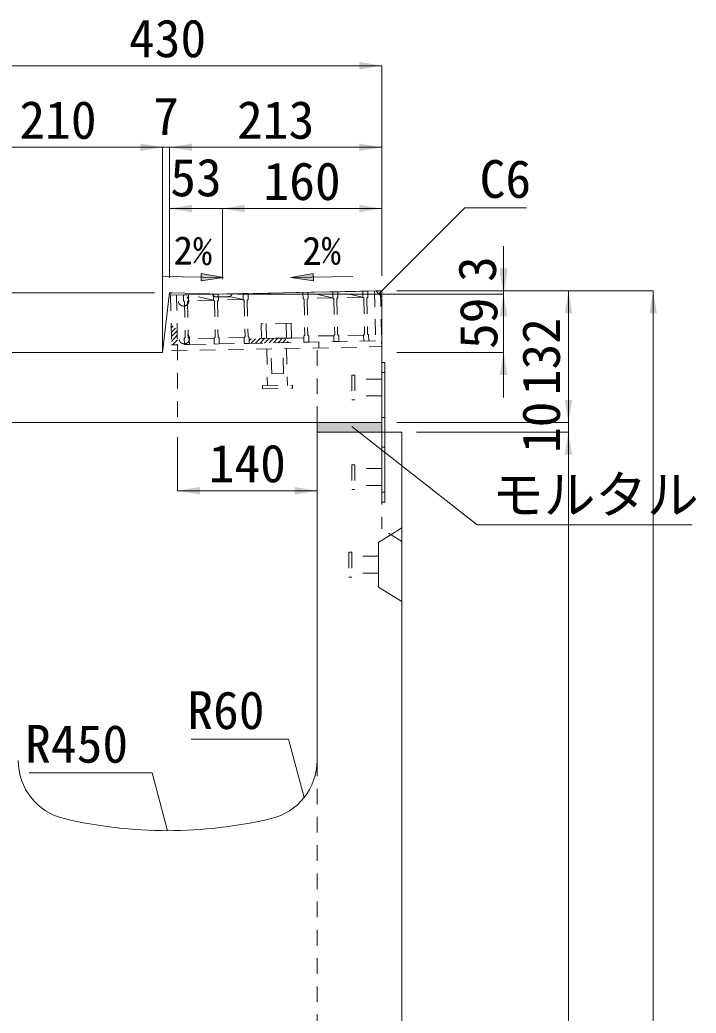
# Model space of a CAD drawing. Units: millimetres at full size; some dimension numbers follow another scale. Extents: x -3301 to 90699, y 107523 to 139162.
# Drawn here: x 25004 to 25683, y 116587 to 117584 of the extents above; entities that cross this region are included whole.
import ezdxf
from ezdxf.enums import TextEntityAlignment as Align

# ---------------------------------------------------------------- set-up
doc = ezdxf.new("R2010")
doc.units = ezdxf.units.MM
doc.header["$LTSCALE"] = 21
doc.header["$PDMODE"] = 32
doc.header["$PDSIZE"] = 10.5
doc.linetypes.add('USER1', pattern=[1.35, 0.75, -0.6])
for name, color, linetype, lineweight in [('0_2', 7, 'USER1', 9), ('寸法線', 7, 'Continuous', 9), ('引出線', 4, 'Continuous', 9), ('本体', 2, 'Continuous', 9), ('補助線', 8, 'Continuous', 13), ('ｲﾝｻｰﾄ', 3, 'USER1', 5), ('ｸﾞﾚｰﾁﾝｸﾞ', 7, 'USER1', 9)]:
    doc.layers.add(name, color=color, linetype=linetype, lineweight=lineweight)
doc.layers.add('ﾊｯﾁﾝｸﾞ', color=8, linetype='Continuous')
doc.styles.add('ＭＳ ゴシック', font='')
doc.styles.get('ＭＳ ゴシック').set_extended_font_data('MS Gothic')

# ---------------------------------------------------------------- blocks, each defined once
blk = doc.blocks.new('filled_arrow')
at = {"color": 0, "linetype": 'Continuous', "lineweight": -2}
blk.add_solid([(7.5, 1.25), (0, 0), (7.5, -1.25)], dxfattribs=at)

msp = doc.modelspace()

# ---------------------------------------------------------------- hatches: boundary and pattern name
at = {"layer": '引出線'}
for points in [[(25186.08, 117329.83), (25185.93, 117322.33), (25208.5, 117325.63)], [(25298.53, 117329.83), (25298.68, 117322.33), (25276.11, 117325.63)]]:
    msp.add_hatch(color=7, dxfattribs=at).paths.add_polyline_path(points)
at = {"layer": 'ｸﾞﾚｰﾁﾝｸﾞ'}
h = msp.add_hatch(dxfattribs=at)
h.set_pattern_fill('USER', color=256, style=0, pattern_type=2)
h.set_pattern_definition([(46.14576, (24631.14, 116930.54), (-2.28951, 2.19972), [75, -60])])
h.paths.add_polyline_path([(25155.2, 117308.09), (25161.2, 117308.21), (25162.2, 117258.22), (25156.2, 117258.1)])
h = msp.add_hatch(dxfattribs=at)
h.set_pattern_fill('USER', color=256, style=0, pattern_type=2)
h.set_pattern_definition([(46.14576, (24728.12, 116932.48), (-2.28951, 2.19972), [75, -60])])
h.paths.add_polyline_path([(25234.19, 117259.65), (25234.1, 117264.15), (25269.59, 117264.86), (25284.59, 117265.16), (25289.09, 117265.25), (25289.18, 117260.75), (25269.68, 117260.36)])
at = {"layer": 'ﾊｯﾁﾝｸﾞ'}
msp.add_hatch(color=256, dxfattribs=at).paths.add_polyline_path([(25302.31, 117180.33), (25302.31, 117170.33), (25367.31, 117170.33), (25367.31, 117180.33)])

# ---------------------------------------------------------------- linework, layer by layer
at = {"layer": '0_2'}
for p, q in [((25370.51, 117230.33), (25367.31, 117230.33)), ((25370.51, 117185.33), (25367.31, 117185.33)), ((25370.51, 117155.33), (25367.31, 117155.33)), ((25370.51, 117110.33), (25367.31, 117110.33))]:
    msp.add_line(p, q, dxfattribs=at)
at = {"layer": '0_2', "linetype": 'Continuous', "lineweight": 13}
msp.add_line((25302.31, 117170.33), (25302.31, 117180.33), dxfattribs=at)
at = {"layer": '0_2', "linetype": 'Continuous'}
msp.add_lwpolyline([(25367.31, 117100.33), (25367.31, 117240.33), (25370.51, 117240.33), (25370.51, 117100.33)], close=True, dxfattribs=at)
at = {"layer": '寸法線'}
for p, q in [((24937.31, 117538.41), (25367.31, 117538.41)), ((25367.31, 117327.33), (25367.31, 117538.41)), ((24937.31, 117456.54), (25147.31, 117456.54)), ((25102.31, 117456.54), (25199.32, 117456.54)), ((25147.31, 117265.33), (25147.31, 117456.54)), ((25147.31, 117265.33), (25147.31, 117456.54)), ((25154.32, 117325.33), (25154.32, 117456.54)), ((25154.32, 117456.54), (25367.31, 117456.54)), ((25154.32, 117325.33), (25154.32, 117456.54)), ((25367.31, 117327.33), (25367.31, 117456.54)), ((25154.32, 117395.03), (25252.3, 117395.03)), ((25154.32, 117325.33), (25154.32, 117395.03)), ((25207.3, 117324.13), (25207.3, 117395.03)), ((25207.3, 117395.03), (25367.31, 117395.03)), ((25207.3, 117324.13), (25207.3, 117395.03)), ((25367.31, 117327.33), (25367.31, 117395.03)), ((25489.54, 117264.13), (25489.54, 117357.33)), ((25489.54, 117205.33), (25489.54, 117354.13)), ((25382.31, 117312.33), (25554.67, 117312.33)), ((25382.31, 117312.33), (25639.77, 117312.33)), ((25382.31, 117312.33), (25489.54, 117312.33)), ((25554.67, 117312.33), (25554.67, 117180.33)), ((25639.77, 117312.33), (25639.77, 115720.33)), ((25139.32, 117310.33), (24647.2, 117310.33)), ((25222.3, 117309.13), (25489.54, 117309.13)), ((25222.3, 117309.13), (25489.54, 117309.13)), ((25382.31, 117250.33), (25489.54, 117250.33)), ((25554.67, 117125.33), (25554.67, 117225.33)), ((25382.31, 117180.33), (25554.67, 117180.33)), ((25382.31, 117180.33), (25554.67, 117180.33)), ((25162.31, 117165.33), (25162.31, 117111.64)), ((25302.31, 117165.33), (25302.31, 117111.64)), ((25402.31, 117170.33), (25554.67, 117170.33)), ((25402.31, 117170.33), (25554.67, 117170.33)), ((25554.67, 115720.33), (25554.67, 117170.33)), ((25162.31, 117111.64), (25302.31, 117111.64))]:
    msp.add_line(p, q, dxfattribs=at)
at = {"layer": '引出線', "color": 7}
for p, q in [((25146.4, 117326.87), (25208.5, 117325.63)), ((25338.22, 117326.87), (25276.11, 117325.63))]:
    msp.add_line(p, q, dxfattribs=at)
at = {"layer": '引出線'}
for points in [[(25364.31, 117309.4), (25450.55, 117395.65), (25512.66, 117395.65)], [(25337.22, 117176.01), (25463.15, 117077.33), (25678.97, 117077.33)], [(25289.37, 116803.64), (25273.63, 116862.39), (25176.13, 116862.39)], [(25152.31, 116770.33), (25136.71, 116828.54), (25013.22, 116828.54)]]:
    msp.add_lwpolyline(points, dxfattribs=at)
at = {"layer": '引出線', "color": 7, "lineweight": 13}
for points in [[(25186.08, 117329.83), (25185.93, 117322.33), (25208.5, 117325.63)], [(25298.53, 117329.83), (25298.68, 117322.33), (25276.11, 117325.63)]]:
    msp.add_lwpolyline(points, close=True, dxfattribs=at)
at = {"layer": '本体', "lineweight": 20}
for p, q in [((25207.3, 117309.13), (25361.31, 117312.21)), ((25367.31, 117306.33), (25361.31, 117312.21)), ((25154.01, 117307.61), (25147.31, 117250.33)), ((25157.05, 117310.27), (25207.3, 117309.13)), ((25367.31, 117306.33), (25367.31, 117180.33)), ((24943.31, 117250.33), (25147.31, 117250.33)), ((25367.31, 117180.33), (24937.31, 117180.33)), ((25302.31, 117170.33), (25302.31, 116840.85)), ((25387.31, 117170.33), (25302.31, 117170.33)), ((25387.31, 117170.33), (25387.31, 115720.33))]:
    msp.add_line(p, q, dxfattribs=at)
at = {"layer": '本体', "linetype": 'USER1'}
for p, q in [((25196.99, 117309.33), (25199.81, 117306.28)), ((25199.81, 117306.28), (25214.81, 117306.28)), ((25217.62, 117309.33), (25214.81, 117306.28)), ((25302.31, 117180.33), (25302.31, 117261.15)), ((25162.2, 117258.35), (25162.31, 117180.33)), ((25367.31, 117170.33), (25367.31, 117073.32)), ((25387.31, 117060.82), (25367.31, 117073.32)), ((25302.31, 116840.85), (25302.31, 115820.33))]:
    msp.add_line(p, q, dxfattribs=at)
at = {"layer": '本体'}
for p, q in [((25387.31, 117074.32), (25364.11, 117059.83)), ((25364.11, 117059.83), (25364.11, 117014.82)), ((25387.31, 117000.32), (25364.11, 117014.82))]:
    msp.add_line(p, q, dxfattribs=at)
at = {"layer": '本体', "lineweight": 20}
msp.add_arc((25156.99, 117307.27), 3, 88.70243, 173.33014, dxfattribs=at)
at = {"layer": '本体', "lineweight": 13}
for centre, radius, start, end in [((25062.31, 116840.85), 60, 180, 256.65764), ((25242.31, 116840.85), 60, 283.34236, 0), ((25152.31, 117220.33), 450, 256.65764, 283.34236)]:
    msp.add_arc(centre, radius, start, end, dxfattribs=at)
at = {"layer": '補助線', "lineweight": 20}
for p, q in [((25361.31, 117312.21), (25367.31, 117312.33)), ((25154.32, 117310.33), (25154.01, 117307.61)), ((25154.32, 117310.33), (25157.05, 117310.27))]:
    msp.add_line(p, q, dxfattribs=at)
at = {"layer": '補助線'}
for p, q in [((25367.31, 117306.33), (25367.31, 117312.33)), ((25147.31, 117250.33), (25147.31, 117310.33))]:
    msp.add_line(p, q, dxfattribs=at)
at = {"layer": 'ｲﾝｻｰﾄ'}
for p, q in [((25340.31, 117227.82), (25337.31, 117227.82)), ((25337.31, 117227.82), (25337.31, 117202.83)), ((25340.31, 117227.82), (25340.31, 117202.83)), ((25367.31, 117223.83), (25340.31, 117223.83)), ((25367.31, 117223.83), (25367.31, 117206.82)), ((25340.31, 117202.83), (25337.31, 117202.83)), ((25367.31, 117206.82), (25340.31, 117206.82)), ((25337.3, 117137.83), (25337.3, 117112.83)), ((25340.31, 117137.83), (25337.3, 117137.83)), ((25340.31, 117137.83), (25340.31, 117112.83)), ((25367.31, 117133.83), (25340.31, 117133.83)), ((25340.31, 117112.83), (25337.3, 117112.83)), ((25367.31, 117116.83), (25340.31, 117116.83)), ((25334.1, 117049.82), (25334.1, 117024.82)), ((25337.1, 117049.82), (25334.1, 117049.82)), ((25337.1, 117049.82), (25337.1, 117024.82)), ((25364.11, 117045.82), (25337.1, 117045.82)), ((25337.1, 117024.82), (25334.1, 117024.82)), ((25364.11, 117028.82), (25337.1, 117028.82))]:
    msp.add_line(p, q, dxfattribs=at)
at = {"layer": 'ｸﾞﾚｰﾁﾝｸﾞ'}
for p, q in [((25155.2, 117308.09), (25366.16, 117312.3)), ((25168.2, 117308.35), (25353.16, 117312.04)), ((25318.17, 117311.34), (25318.29, 117305.35)), ((25318.17, 117311.34), (25318.29, 117305.35)), ((25318.17, 117311.34), (25318.29, 117305.35)), ((25323.17, 117311.44), (25323.29, 117305.45)), ((25323.17, 117311.44), (25323.29, 117305.45)), ((25323.17, 117311.44), (25323.29, 117305.45)), ((25348.29, 117305.95), (25323.17, 117311.44)), ((25353.16, 117312.04), (25348.17, 117311.94)), ((25353.16, 117312.04), (25348.17, 117311.94)), ((25353.16, 117312.04), (25348.17, 117311.94)), ((25348.17, 117311.94), (25348.29, 117305.95)), ((25348.17, 117311.94), (25348.29, 117305.95)), ((25348.17, 117311.94), (25348.29, 117305.95)), ((25353.16, 117312.04), (25353.28, 117306.05)), ((25353.16, 117312.04), (25353.28, 117306.05)), ((25353.16, 117312.04), (25353.28, 117306.05)), ((25360.16, 117312.18), (25361.16, 117262.19)), ((25366.16, 117312.3), (25367.28, 117256.32)), ((25155.2, 117308.09), (25156.32, 117252.1)), ((25161.2, 117308.21), (25162.2, 117258.22)), ((25173.2, 117308.45), (25168.2, 117308.35)), ((25173.2, 117308.45), (25168.2, 117308.35)), ((25173.2, 117308.45), (25168.2, 117308.35)), ((25168.32, 117302.35), (25168.2, 117308.35)), ((25168.2, 117308.35), (25168.32, 117302.35)), ((25168.2, 117308.35), (25168.32, 117302.35)), ((25168.2, 117308.35), (25168.32, 117302.35)), ((25168.2, 117308.35), (25168.32, 117302.35)), ((25168.2, 117308.35), (25168.32, 117302.35)), ((25168.2, 117308.35), (25168.32, 117302.35)), ((25168.32, 117302.35), (25169.34, 117301.37)), ((25168.32, 117302.35), (25169.34, 117301.37)), ((25168.32, 117302.35), (25169.34, 117301.37)), ((25169.34, 117301.37), (25170.06, 117265.37)), ((25169.34, 117301.37), (25170.06, 117265.37)), ((25169.34, 117301.37), (25170.06, 117265.37)), ((25173.32, 117302.45), (25172.34, 117301.43)), ((25173.32, 117302.45), (25172.34, 117301.43)), ((25173.32, 117302.45), (25172.34, 117301.43)), ((25172.34, 117301.43), (25173.06, 117265.43)), ((25172.34, 117301.43), (25173.06, 117265.43)), ((25172.34, 117301.43), (25173.06, 117265.43)), ((25198.32, 117302.95), (25173.2, 117308.45)), ((25173.2, 117308.45), (25173.32, 117302.45)), ((25173.2, 117308.45), (25173.32, 117302.45)), ((25173.2, 117308.45), (25173.32, 117302.45)), ((25198.32, 117302.95), (25173.32, 117302.45)), ((25203.19, 117309.04), (25198.2, 117308.94)), ((25203.19, 117309.04), (25198.2, 117308.94)), ((25203.19, 117309.04), (25198.2, 117308.94)), ((25198.2, 117308.94), (25198.32, 117302.95)), ((25198.2, 117308.94), (25198.32, 117302.95)), ((25198.2, 117308.94), (25198.32, 117302.95)), ((25198.32, 117302.95), (25199.34, 117301.97)), ((25198.32, 117302.95), (25199.34, 117301.97)), ((25198.32, 117302.95), (25199.34, 117301.97)), ((25199.34, 117301.97), (25200.06, 117265.97)), ((25199.34, 117301.97), (25200.06, 117265.97)), ((25199.34, 117301.97), (25200.06, 117265.97)), ((25203.31, 117303.05), (25202.33, 117302.03)), ((25203.31, 117303.05), (25202.33, 117302.03)), ((25203.31, 117303.05), (25202.33, 117302.03)), ((25202.33, 117302.03), (25203.05, 117266.03)), ((25202.33, 117302.03), (25203.05, 117266.03)), ((25202.33, 117302.03), (25203.05, 117266.03)), ((25228.31, 117303.55), (25203.19, 117309.04)), ((25203.19, 117309.04), (25203.31, 117303.05)), ((25203.19, 117309.04), (25203.31, 117303.05)), ((25203.19, 117309.04), (25203.31, 117303.05)), ((25228.31, 117303.55), (25203.31, 117303.05)), ((25233.19, 117309.64), (25228.19, 117309.54)), ((25233.19, 117309.64), (25228.19, 117309.54)), ((25233.19, 117309.64), (25228.19, 117309.54)), ((25228.19, 117309.54), (25228.31, 117303.55)), ((25228.19, 117309.54), (25228.31, 117303.55)), ((25228.19, 117309.54), (25228.31, 117303.55)), ((25228.31, 117303.55), (25229.33, 117302.57)), ((25228.31, 117303.55), (25229.33, 117302.57)), ((25228.31, 117303.55), (25229.33, 117302.57)), ((25229.33, 117302.57), (25230.05, 117266.57)), ((25229.33, 117302.57), (25230.05, 117266.57)), ((25229.33, 117302.57), (25230.05, 117266.57)), ((25233.31, 117303.65), (25232.33, 117302.63)), ((25233.31, 117303.65), (25232.33, 117302.63)), ((25233.31, 117303.65), (25232.33, 117302.63)), ((25232.33, 117302.63), (25233.05, 117266.63)), ((25232.33, 117302.63), (25233.05, 117266.63)), ((25232.33, 117302.63), (25233.05, 117266.63)), ((25233.19, 117309.64), (25233.31, 117303.65)), ((25233.19, 117309.64), (25233.31, 117303.65)), ((25233.19, 117309.64), (25233.31, 117303.65)), ((25288.18, 117310.74), (25288.3, 117304.75)), ((25288.18, 117310.74), (25288.3, 117304.75)), ((25288.18, 117310.74), (25288.3, 117304.75)), ((25288.3, 117304.75), (25289.32, 117303.77)), ((25288.3, 117304.75), (25289.32, 117303.77)), ((25288.3, 117304.75), (25289.32, 117303.77)), ((25289.32, 117303.77), (25290.04, 117267.77)), ((25289.32, 117303.77), (25290.04, 117267.77)), ((25289.32, 117303.77), (25290.04, 117267.77)), ((25293.3, 117304.85), (25292.32, 117303.83)), ((25293.3, 117304.85), (25292.32, 117303.83)), ((25293.3, 117304.85), (25292.32, 117303.83)), ((25292.32, 117303.83), (25293.04, 117267.83)), ((25292.32, 117303.83), (25293.04, 117267.83)), ((25292.32, 117303.83), (25293.04, 117267.83)), ((25293.18, 117310.84), (25293.3, 117304.85)), ((25293.18, 117310.84), (25293.3, 117304.85)), ((25293.18, 117310.84), (25293.3, 117304.85)), ((25318.29, 117305.35), (25293.18, 117310.84)), ((25318.29, 117305.35), (25293.3, 117304.85)), ((25318.29, 117305.35), (25319.31, 117304.37)), ((25318.29, 117305.35), (25319.31, 117304.37)), ((25318.29, 117305.35), (25319.31, 117304.37)), ((25319.31, 117304.37), (25320.03, 117268.37)), ((25319.31, 117304.37), (25320.03, 117268.37)), ((25319.31, 117304.37), (25320.03, 117268.37)), ((25323.29, 117305.45), (25322.31, 117304.43)), ((25323.29, 117305.45), (25322.31, 117304.43)), ((25323.29, 117305.45), (25322.31, 117304.43)), ((25322.31, 117304.43), (25323.03, 117268.43)), ((25322.31, 117304.43), (25323.03, 117268.43)), ((25322.31, 117304.43), (25323.03, 117268.43)), ((25348.29, 117305.95), (25323.29, 117305.45)), ((25348.29, 117305.95), (25349.31, 117304.97)), ((25348.29, 117305.95), (25349.31, 117304.97)), ((25348.29, 117305.95), (25349.31, 117304.97)), ((25349.31, 117304.97), (25350.03, 117268.97)), ((25349.31, 117304.97), (25350.03, 117268.97)), ((25349.31, 117304.97), (25350.03, 117268.97)), ((25353.28, 117306.05), (25352.3, 117305.03)), ((25353.28, 117306.05), (25352.3, 117305.03)), ((25353.28, 117306.05), (25352.3, 117305.03)), ((25352.3, 117305.03), (25353.02, 117269.03)), ((25352.3, 117305.03), (25353.02, 117269.03)), ((25352.3, 117305.03), (25353.02, 117269.03)), ((25276.29, 117280), (25246.3, 117279.4)), ((25246.3, 117279.4), (25246.6, 117264.4)), ((25251.3, 117279.5), (25251.59, 117264.5)), ((25271.29, 117279.9), (25271.59, 117264.9)), ((25276.29, 117280), (25276.59, 117265)), ((25361.16, 117262.19), (25156.2, 117258.1)), ((25169.08, 117264.35), (25170.06, 117265.37)), ((25169.08, 117264.35), (25170.06, 117265.37)), ((25169.08, 117264.35), (25170.06, 117265.37)), ((25169.2, 117258.36), (25169.08, 117264.35)), ((25169.2, 117258.36), (25169.08, 117264.35)), ((25169.2, 117258.36), (25169.08, 117264.35)), ((25169.2, 117258.36), (25169.08, 117264.35)), ((25169.2, 117258.36), (25169.08, 117264.35)), ((25169.2, 117258.36), (25169.08, 117264.35)), ((25174.08, 117264.45), (25173.06, 117265.43)), ((25174.08, 117264.45), (25173.06, 117265.43)), ((25174.08, 117264.45), (25173.06, 117265.43)), ((25199.08, 117264.95), (25174.08, 117264.45)), ((25174.2, 117258.46), (25174.08, 117264.45)), ((25174.2, 117258.46), (25174.08, 117264.45)), ((25174.2, 117258.46), (25174.08, 117264.45)), ((25199.08, 117264.95), (25200.06, 117265.97)), ((25199.08, 117264.95), (25200.06, 117265.97)), ((25199.08, 117264.95), (25200.06, 117265.97)), ((25199.2, 117258.95), (25199.08, 117264.95)), ((25199.2, 117258.95), (25199.08, 117264.95)), ((25199.2, 117258.95), (25199.08, 117264.95)), ((25204.07, 117265.05), (25203.05, 117266.03)), ((25204.07, 117265.05), (25203.05, 117266.03)), ((25204.07, 117265.05), (25203.05, 117266.03)), ((25229.07, 117265.55), (25204.07, 117265.05)), ((25204.19, 117259.05), (25204.07, 117265.05)), ((25204.19, 117259.05), (25204.07, 117265.05)), ((25204.19, 117259.05), (25204.07, 117265.05)), ((25229.07, 117265.55), (25230.05, 117266.57)), ((25229.07, 117265.55), (25230.05, 117266.57)), ((25229.07, 117265.55), (25230.05, 117266.57)), ((25229.19, 117259.55), (25229.07, 117265.55)), ((25229.19, 117259.55), (25229.07, 117265.55)), ((25229.19, 117259.55), (25229.07, 117265.55)), ((25234.07, 117265.65), (25233.05, 117266.63)), ((25234.07, 117265.65), (25233.05, 117266.63)), ((25234.07, 117265.65), (25233.05, 117266.63)), ((25234.19, 117259.65), (25234.07, 117265.65)), ((25234.19, 117259.65), (25234.07, 117265.65)), ((25234.19, 117259.65), (25234.07, 117265.65)), ((25289.09, 117265.25), (25234.1, 117264.15)), ((25276.59, 117265), (25246.6, 117264.4)), ((25289.06, 117266.75), (25290.04, 117267.77)), ((25289.06, 117266.75), (25290.04, 117267.77)), ((25289.06, 117266.75), (25290.04, 117267.77)), ((25289.18, 117260.75), (25289.06, 117266.75)), ((25289.18, 117260.75), (25289.06, 117266.75)), ((25289.18, 117260.75), (25289.06, 117266.75)), ((25294.06, 117266.85), (25293.04, 117267.83)), ((25294.06, 117266.85), (25293.04, 117267.83)), ((25294.06, 117266.85), (25293.04, 117267.83)), ((25319.05, 117267.35), (25294.06, 117266.85)), ((25294.18, 117260.85), (25294.06, 117266.85)), ((25294.18, 117260.85), (25294.06, 117266.85)), ((25294.18, 117260.85), (25294.06, 117266.85)), ((25319.05, 117267.35), (25320.03, 117268.37)), ((25319.05, 117267.35), (25320.03, 117268.37)), ((25319.05, 117267.35), (25320.03, 117268.37)), ((25319.17, 117261.35), (25319.05, 117267.35)), ((25319.17, 117261.35), (25319.05, 117267.35)), ((25319.17, 117261.35), (25319.05, 117267.35)), ((25324.17, 117261.45), (25319.17, 117261.35)), ((25324.17, 117261.45), (25319.17, 117261.35)), ((25324.17, 117261.45), (25319.17, 117261.35)), ((25324.05, 117267.45), (25323.03, 117268.43)), ((25324.05, 117267.45), (25323.03, 117268.43)), ((25324.05, 117267.45), (25323.03, 117268.43)), ((25349.05, 117267.95), (25324.05, 117267.45)), ((25324.17, 117261.45), (25324.05, 117267.45)), ((25324.17, 117261.45), (25324.05, 117267.45)), ((25324.17, 117261.45), (25324.05, 117267.45)), ((25349.05, 117267.95), (25350.03, 117268.97)), ((25349.05, 117267.95), (25350.03, 117268.97)), ((25349.05, 117267.95), (25350.03, 117268.97)), ((25349.17, 117261.95), (25349.05, 117267.95)), ((25349.17, 117261.95), (25349.05, 117267.95)), ((25349.17, 117261.95), (25349.05, 117267.95)), ((25354.16, 117262.05), (25349.17, 117261.95)), ((25354.16, 117262.05), (25349.17, 117261.95)), ((25354.16, 117262.05), (25349.17, 117261.95)), ((25354.04, 117268.05), (25353.02, 117269.03)), ((25354.04, 117268.05), (25353.02, 117269.03)), ((25354.04, 117268.05), (25353.02, 117269.03)), ((25354.16, 117262.05), (25354.04, 117268.05)), ((25354.16, 117262.05), (25354.04, 117268.05)), ((25354.16, 117262.05), (25354.04, 117268.05)), ((25367.28, 117256.32), (25367.18, 117261.31)), ((25156.32, 117252.1), (25367.28, 117256.32)), ((25174.2, 117258.46), (25169.2, 117258.36)), ((25174.2, 117258.46), (25169.2, 117258.36)), ((25174.2, 117258.46), (25169.2, 117258.36)), ((25204.19, 117259.05), (25199.2, 117258.95)), ((25204.19, 117259.05), (25199.2, 117258.95)), ((25204.19, 117259.05), (25199.2, 117258.95)), ((25234.19, 117259.65), (25229.19, 117259.55)), ((25234.19, 117259.65), (25229.19, 117259.55)), ((25234.19, 117259.65), (25229.19, 117259.55)), ((25251.8, 117254.01), (25252.54, 117217.01)), ((25256.81, 117228.99), (25255.81, 117253.97)), ((25268.8, 117229.47), (25267.8, 117254.45)), ((25271.8, 117254.41), (25272.54, 117217.41)), ((25294.18, 117260.85), (25289.18, 117260.75)), ((25294.18, 117260.85), (25289.18, 117260.75)), ((25294.18, 117260.85), (25289.18, 117260.75)), ((25304.17, 117261.05), (25304.29, 117255.06)), ((25268.8, 117229.47), (25256.81, 117228.99)), ((25247.55, 117216.91), (25277.54, 117217.51)), ((25247.61, 117213.91), (25247.55, 117216.91)), ((25247.61, 117213.91), (25277.6, 117214.51)), ((25277.6, 117214.51), (25277.54, 117217.51))]:
    msp.add_line(p, q, dxfattribs=at)
for p in [(25168.32, 117302.35), (25169.08, 117264.35)]:
    msp.add_point(p, dxfattribs=at)

# ---------------------------------------------------------------- block references
at = {"layer": '寸法線', "xscale": 3, "yscale": 3}
for p, rotation in [((25367.31, 117538.41), 180), ((25147.31, 117456.54), 180), ((25147.31, 117456.54), 180), ((25367.31, 117456.54), 180), ((25367.31, 117395.03), 180), ((25489.54, 117312.33), 90), ((25489.54, 117309.13), 90), ((25554.67, 117312.33), 270), ((25639.77, 117312.33), 270), ((25489.54, 117309.13), 270), ((25489.54, 117250.33), 270), ((25554.67, 117180.33), 90), ((25554.67, 117180.33), 90), ((25554.67, 117170.33), 270), ((25554.67, 117170.33), 270), ((25302.31, 117111.64), 180)]:
    msp.add_blockref('filled_arrow', p, dxfattribs=dict(at, rotation=rotation))
for p in [(25154.32, 117456.54), (25154.32, 117456.54), (25154.32, 117395.03), (25207.3, 117395.03), (25207.3, 117395.03), (25162.31, 117111.64)]:
    msp.add_blockref('filled_arrow', p, dxfattribs=at)
at = {"layer": '引出線'}
for p, xscale, yscale, rotation in [((25364.31, 117309.4), 0.075, 0.075, 45), ((25337.22, 117176.01), 0.075, 0.075, 321.9), ((25289.37, 116803.64), 0.0667, 0.0667, 105), ((25152.31, 116770.33), 0.0667, 0.0667, 105)]:
    msp.add_blockref('filled_arrow', p, dxfattribs=dict(at, xscale=xscale, yscale=yscale, rotation=rotation))

# ---------------------------------------------------------------- texts
at = {"layer": '寸法線', "style": 'ＭＳ ゴシック'}
for s, p in [('430', (25152.31, 117565.91)), ('210', (25042.31, 117484.04)), ('7', (25150.82, 117487.79)), ('213', (25260.82, 117484.04)), ('53', (25180.81, 117426.28)), ('160', (25287.31, 117422.53)), ('140', (25232.31, 117139.14))]:
    msp.add_text(s, height=37.98, dxfattribs=at).set_placement(p, align=Align.MIDDLE_CENTER)
for s, height, rotation, p in [('2%', 28.48, 359, (25177.73, 117352.75)), ('2%', 28.48, 1, (25306.89, 117352.75)), ('3', 37.98, 90, (25463, 117334.2)), ('59', 37.98, 90, (25464.42, 117279.79)), ('132', 37.98, 90, (25527.17, 117246.33)), ('10', 37.98, 90, (25527.17, 117175.33))]:
    msp.add_text(s, height=height, rotation=rotation, dxfattribs=at).set_placement(p, align=Align.MIDDLE_CENTER)
at = {"layer": '引出線', "style": 'ＭＳ ゴシック'}
for s, p in [('C6', (25465.55, 117443.65)), ('モルタル', (25478.15, 117126.75))]:
    msp.add_text(s, height=37.98, dxfattribs=at).set_placement(p, align=Align.TOP_LEFT)
for s, p in [('R60', (25249.63, 116910.39)), ('R450', (25112.71, 116876.54))]:
    msp.add_text(s, height=37.98, dxfattribs=at).set_placement(p, align=Align.TOP_RIGHT)

doc.saveas('drawing.dxf')
